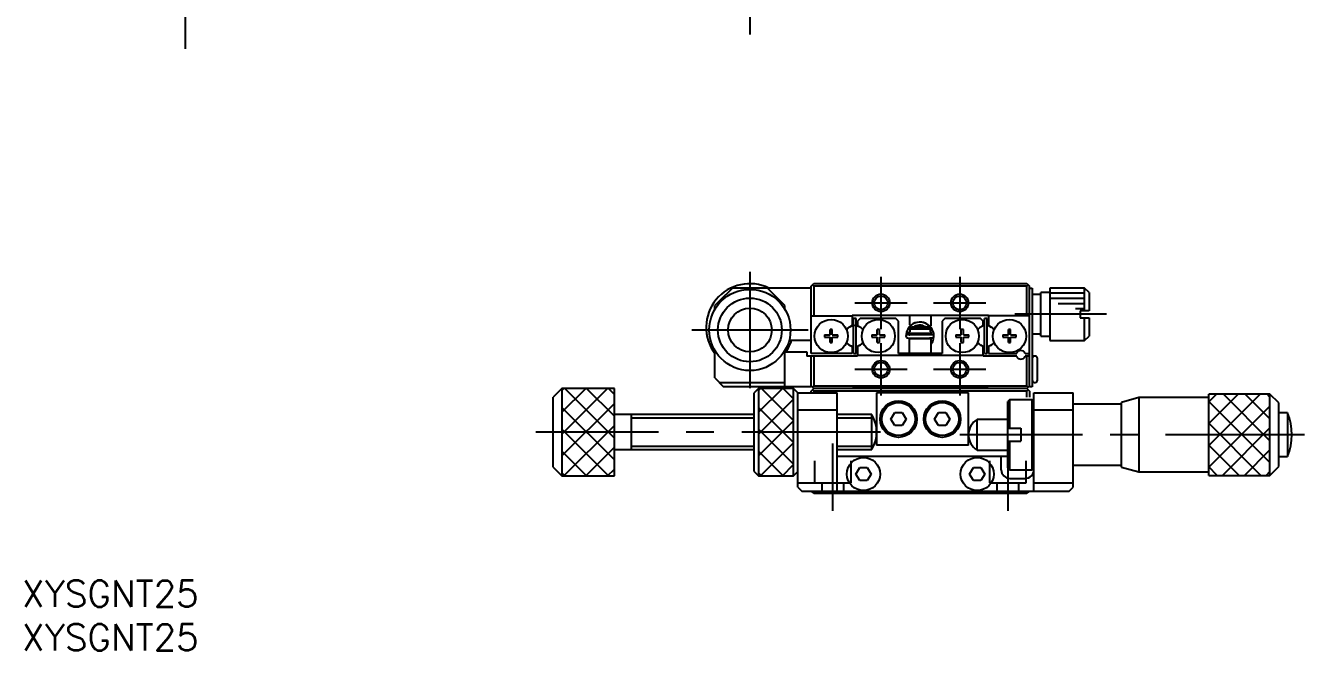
# Model space of a CAD drawing. Extents: x -1 to 321, y -8 to 204.
# Drawn here: x 0.4 to 146.7, y -8 to 63.6 of the extents above; entities that cross this region are included whole.
import ezdxf

# ---------------------------------------------------------------- set-up
doc = ezdxf.new("R2010")
doc.units = 0
doc.header["$LTSCALE"] = 0.5
doc.linetypes.add('CENTER', pattern=[50.8, 31.75, -6.35, 6.35, -6.35])
doc.linetypes.add('DASHED', pattern=[19.05, 12.7, -6.35])
for name, color, linetype in [('MSM_CENTER', 1, 'CENTER'), ('MSM_CONTINUOUS', 7, 'CONTINUOUS'), ('MSM_DASHED', 4, 'DASHED'), ('MSM_NARROW', 5, 'CONTINUOUS'), ('MSM_PART_NUMBER', 7, 'CONTINUOUS')]:
    doc.layers.add(name, color=color, linetype=linetype)
doc.styles.get("Standard").update_dxf_attribs({"font": 'txt.shx', "height": 3, "bigfont": 'bigfont.shx'})

# ---------------------------------------------------------------- blocks, each defined once
blk = doc.blocks.new('*U8')
at = {"layer": 'MSM_PART_NUMBER'}
blk.add_text('XYSGNT25', height=3, dxfattribs=at).set_placement((0, -3))
blk = doc.blocks.new('*U9')
at = {"layer": 'MSM_PART_NUMBER'}
blk.add_text('XYSGNT25', height=3, dxfattribs=at).set_placement((0, -8))

msp = doc.modelspace()

# ---------------------------------------------------------------- linework, layer by layer
at = {"layer": 'MSM_CENTER'}
for p, q in [((83.25, 151.022036), (83.25, 62.522036)), ((18.7, 60.902447), (18.7, 102.402646)), ((83.25, 35.35), (83.25, 22.05)), ((98.25, 34.8), (98.25, 28.8)), ((107.25, 34.8), (107.25, 28.8)), ((95.25, 31.8), (101.25, 31.8)), ((104.25, 31.8), (110.25, 31.8)), ((124.05, 30.5), (113.55, 30.5)), ((76.6, 28.7), (89.9, 28.7)), ((98.25, 27.2), (98.25, 21.2)), ((107.25, 27.2), (107.25, 21.2)), ((95.25, 24.2), (101.25, 24.2)), ((104.25, 24.2), (110.25, 24.2)), ((98.191558, 17), (58.75, 17)), ((146.691558, 16.7), (107.25, 16.7)), ((92.75, 8), (92.75, 15.7)), ((112.75, 15.7), (112.75, 8))]:
    msp.add_line(p, q, dxfattribs=at)
at = {"layer": 'MSM_CONTINUOUS'}
for p, q in [((90.25, 33.7), (90.55, 34)), ((90.25, 26), (90.25, 33.7)), ((90.4, 33.85), (90.55, 33.7)), ((90.55, 34), (114.95, 34)), ((114.95, 33.7), (90.55, 33.7)), ((90.55, 33.7), (90.55, 30.3)), ((114.95, 34), (115.25, 33.7)), ((114.95, 33.7), (115.1, 33.85)), ((114.95, 30.3), (114.95, 33.7)), ((115.25, 22.2), (115.25, 33.7)), ((81.25, 33.5), (79.751249, 32.001247)), ((90.25, 33.5), (81.25, 33.5)), ((86.998749, 31.751251), (85.25, 33.5)), ((115.25, 33.5), (115.55, 33.5)), ((115.55, 33.5), (115.55, 22.2)), ((116.55, 32.75), (115.55, 32.75)), ((116.55, 28), (116.55, 33)), ((117.55, 33), (116.55, 33)), ((121.55, 33.5), (117.55, 33.5)), ((117.55, 33.5), (117.55, 27.5)), ((122.05, 33), (121.55, 33.5)), ((121.55, 30.9), (121.55, 33.5)), ((122.05, 33), (122.05, 30.9)), ((79.751249, 32.001247), (79.25, 31.5)), ((79.25, 31.071181), (79.25, 31.5)), ((87.25, 31.5), (86.998749, 31.751251)), ((87.25, 31.071181), (87.25, 31.5)), ((122.05, 30.9), (121.05, 30.9)), ((121.05, 30.9), (121.05, 30.1)), ((90.25, 30.3), (94.95, 30.3)), ((94.95, 30.4), (110.55, 30.4)), ((94.95, 30.4), (94.95, 29.201466)), ((95.1, 26), (95.1, 30)), ((95.4, 30), (95.1, 30)), ((95.4, 26), (95.4, 30)), ((95.85, 30), (95.55, 29.7)), ((95.55, 29.7), (95.55, 29.201466)), ((99.95, 30), (95.85, 30)), ((100.25, 29.7), (99.95, 30)), ((100.25, 26), (100.25, 29.7)), ((101.5, 30.4), (101.5, 29.280209)), ((104, 29.161246), (104, 30.4)), ((105.55, 30), (105.25, 29.7)), ((105.25, 29.7), (105.25, 26)), ((109.65, 30), (105.55, 30)), ((109.95, 29.7), (109.65, 30)), ((109.95, 29.201466), (109.95, 29.7)), ((110.1, 26), (110.1, 30)), ((110.4, 30), (110.1, 30)), ((110.4, 26), (110.4, 30)), ((110.55, 30.4), (110.55, 29.201466)), ((115.25, 30.3), (110.55, 30.3)), ((121.05, 30.1), (122.05, 30.1)), ((121.55, 27.5), (121.55, 30.1)), ((122.05, 30.1), (122.05, 28)), ((91.8, 28.125), (92.425, 28.125)), ((91.8, 28.125), (91.8, 27.875)), ((91.8, 27.875), (92.425, 27.875)), ((92.425, 28.125), (92.425, 28.75)), ((92.675, 28.75), (92.425, 28.75)), ((92.425, 27.25), (92.425, 27.875)), ((92.675, 28.125), (92.675, 28.75)), ((92.675, 28.125), (93.3, 28.125)), ((92.675, 27.875), (93.3, 27.875)), ((92.675, 27.25), (92.675, 27.875)), ((93.3, 27.875), (93.3, 28.125)), ((94.95, 29.201466), (94.65475, 29.031003)), ((95.400002, 29.25), (95.400002, 29.181012)), ((95.55, 29.201466), (95.84525, 29.031003)), ((97.2, 28.125), (97.825, 28.125)), ((97.2, 28.125), (97.2, 27.875)), ((97.2, 27.875), (97.825, 27.875)), ((97.825, 28.125), (97.825, 28.75)), ((98.075, 28.75), (97.825, 28.75)), ((97.825, 27.25), (97.825, 27.875)), ((98.075, 28.125), (98.075, 28.75)), ((98.075, 28.125), (98.7, 28.125)), ((98.075, 27.875), (98.7, 27.875)), ((98.075, 27.25), (98.075, 27.875)), ((98.7, 27.875), (98.7, 28.125)), ((101.148565, 28.08752), (101.103209, 27.996702)), ((101.103209, 27.996702), (101.116376, 27.894512)), ((101.116376, 27.894512), (101.184526, 27.817304)), ((101.237824, 28.138826), (101.148565, 28.08752)), ((101.184526, 27.817304), (101.29163, 27.78753)), ((101.341093, 28.149741), (101.237824, 28.138826)), ((101.247016, 28.537135), (101.245531, 28.50369)), ((101.245531, 28.50369), (101.245714, 28.470212)), ((101.245714, 28.470212), (101.247563, 28.436785)), ((101.250164, 28.570466), (101.247016, 28.537135)), ((101.247563, 28.436785), (101.251075, 28.403489)), ((101.254969, 28.603599), (101.250164, 28.570466)), ((101.251075, 28.403489), (101.256241, 28.370409)), ((101.261418, 28.636453), (101.254969, 28.603599)), ((101.256241, 28.370409), (101.263047, 28.337624)), ((101.269495, 28.668948), (101.261418, 28.636453)), ((101.263047, 28.337624), (101.271479, 28.305216)), ((101.279182, 28.701003), (101.269495, 28.668948)), ((101.271479, 28.305216), (101.281513, 28.273266)), ((101.290454, 28.732538), (101.279182, 28.701003)), ((101.281513, 28.273266), (101.293127, 28.24185)), ((101.303283, 28.763477), (101.290454, 28.732538)), ((101.293127, 28.24185), (101.306292, 28.211048)), ((101.317638, 28.793742), (101.303283, 28.763477)), ((101.306292, 28.211048), (101.320974, 28.180936)), ((104.090511, 28.13728), (101.310856, 28.13728)), ((101.333483, 28.823257), (101.317638, 28.793742)), ((101.320974, 28.180936), (101.337139, 28.151587)), ((101.349834, 28.850462), (101.333483, 28.823257)), ((101.337139, 28.151587), (101.338328, 28.149558)), ((101.468733, 28.154618), (101.341093, 28.149741)), ((101.350871, 28.850966), (101.349834, 28.850462)), ((101.351911, 28.850962), (101.350871, 28.850966)), ((101.353274, 28.850749), (101.351911, 28.850962)), ((101.354959, 28.850327), (101.353274, 28.850749)), ((101.356961, 28.849696), (101.354959, 28.850327)), ((101.35556, 28.858526), (101.513826, 28.772777)), ((101.359275, 28.84886), (101.356961, 28.849696)), ((101.361898, 28.847818), (101.359275, 28.84886)), ((101.364823, 28.846574), (101.361898, 28.847818)), ((101.368042, 28.845131), (101.364823, 28.846574)), ((101.373378, 28.842614), (101.368042, 28.845131)), ((101.379329, 28.839673), (101.373378, 28.842614)), ((101.385865, 28.836321), (101.379329, 28.839673)), ((101.392953, 28.832577), (101.385865, 28.836321)), ((101.40056, 28.828457), (101.392953, 28.832577)), ((101.408647, 28.823984), (101.40056, 28.828457)), ((101.417174, 28.819177), (101.408647, 28.823984)), ((101.426099, 28.814063), (101.417174, 28.819177)), ((101.435379, 28.808665), (101.426099, 28.814063)), ((101.444966, 28.80301), (101.435379, 28.808665)), ((101.454814, 28.797127), (101.444966, 28.80301)), ((101.464874, 28.791045), (101.454814, 28.797127)), ((101.475096, 28.784793), (101.464874, 28.791045)), ((101.468733, 28.154618), (101.479876, 28.154468)), ((101.485429, 28.778403), (101.475096, 28.784793)), ((101.479876, 28.154468), (101.490985, 28.153363)), ((101.53, 28.5), (101.48, 28.5)), ((101.48, 28.5), (101.48, 28.3)), ((101.48, 28.3), (101.654818, 28.125182)), ((103.98, 28.3), (101.48, 28.3)), ((101.495823, 28.771906), (101.485429, 28.778403)), ((101.490985, 28.153363), (101.502002, 28.151307)), ((101.506227, 28.765334), (101.495823, 28.771906)), ((101.502002, 28.151307), (101.512864, 28.148312)), ((101.53, 28.750053), (101.506227, 28.765334)), ((101.512864, 28.148312), (101.523514, 28.144396)), ((101.513826, 28.772777), (101.531689, 28.76133)), ((101.523514, 28.144396), (101.533892, 28.139578)), ((101.740051, 29), (101.53, 28.8)), ((101.53, 28.8), (101.53, 28.5)), ((103.93, 28.8), (101.53, 28.8)), ((101.533892, 28.139578), (101.543942, 28.133886)), ((101.543942, 28.133886), (101.553608, 28.12735)), ((103.71995, 29), (101.740051, 29)), ((103.049268, 29.196541), (103.188054, 29.147539)), ((103.188054, 29.147539), (103.321973, 29.081639)), ((103.321973, 29.081639), (103.414319, 29.023521)), ((103.414319, 29.023521), (103.446846, 29.00017)), ((103.93, 28.8), (103.71995, 29)), ((103.806403, 28.126402), (103.98, 28.3)), ((103.863054, 28.15648), (103.837427, 28.157085)), ((103.979176, 28.153132), (103.863054, 28.15648)), ((103.876965, 28.196676), (103.927949, 28.237344)), ((103.926205, 28.246051), (103.941272, 28.15442)), ((103.93, 28.5), (103.93, 28.8)), ((103.98, 28.5), (103.93, 28.5)), ((104.094537, 28.147703), (103.979176, 28.153132)), ((103.98, 28.3), (103.98, 28.5)), ((104.198466, 28.126659), (104.094537, 28.147703)), ((104.178071, 27.79939), (104.264627, 27.860482)), ((104.275738, 28.057219), (104.198466, 28.126659)), ((104.264627, 27.860482), (104.300478, 27.958563)), ((104.300478, 27.958563), (104.275738, 28.057219)), ((106.8, 28.125), (107.425, 28.125)), ((106.8, 28.125), (106.8, 27.875)), ((106.8, 27.875), (107.425, 27.875)), ((107.425, 28.125), (107.425, 28.75)), ((107.675, 28.75), (107.425, 28.75)), ((107.425, 27.25), (107.425, 27.875)), ((107.675, 28.125), (107.675, 28.75)), ((107.675, 28.125), (108.3, 28.125)), ((107.675, 27.875), (108.3, 27.875)), ((107.675, 27.25), (107.675, 27.875)), ((108.3, 27.875), (108.3, 28.125)), ((109.65475, 29.031003), (109.95, 29.201466)), ((110.400002, 29.25), (110.400002, 29.181012)), ((110.55, 29.201466), (110.84525, 29.031003)), ((112.2, 28.125), (112.825, 28.125)), ((112.2, 28.125), (112.2, 27.875)), ((112.2, 27.875), (112.825, 27.875)), ((112.825, 28.125), (112.825, 28.75)), ((113.075, 28.75), (112.825, 28.75)), ((112.825, 27.25), (112.825, 27.875)), ((113.075, 28.125), (113.075, 28.75)), ((113.075, 28.125), (113.7, 28.125)), ((113.075, 27.875), (113.7, 27.875)), ((113.075, 27.25), (113.075, 27.875)), ((113.7, 27.875), (113.7, 28.125)), ((115.55, 28.25), (116.55, 28.25)), ((116.55, 28), (117.55, 28)), ((121.55, 27.5), (122.05, 28)), ((90.25, 27.5), (87.742494, 27.5)), ((92.425, 27.25), (92.675, 27.25)), ((94.65475, 26.968997), (94.95, 26.798534)), ((94.95, 26.798534), (94.95, 26)), ((95.400002, 26.818988), (95.400002, 26.75)), ((95.84525, 26.968997), (95.55, 26.798534)), ((95.55, 26.798534), (95.55, 25.7)), ((97.825, 27.25), (98.075, 27.25)), ((101.486488, 27.706706), (101.470956, 27.779378)), ((101.557157, 27.777157), (101.48, 27.7)), ((101.48, 27.7), (101.48, 26)), ((103.98, 27.7), (101.48, 27.7)), ((101.55, 27.777328), (101.55, 27.77)), ((103.98, 27.7), (103.901401, 27.778599)), ((103.931659, 27.779402), (103.926705, 27.753495)), ((103.98, 26), (103.98, 27.7)), ((107.425, 27.25), (107.675, 27.25)), ((109.95, 26.798534), (109.65475, 26.968997)), ((109.95, 25.7), (109.95, 26.798534)), ((110.400002, 26.818988), (110.400002, 26.75)), ((110.84525, 26.968997), (110.55, 26.798534)), ((110.55, 26.798534), (110.55, 26)), ((112.825, 27.25), (113.075, 27.25)), ((117.55, 27.5), (121.55, 27.5)), ((79.25, 23.2), (79.25, 26.328819)), ((87.25, 22.2), (87.25, 26.328819)), ((87.25, 26.2), (89.75, 26.2)), ((89.75, 26.2), (89.75, 25.7)), ((95.55, 25.7), (89.75, 25.7)), ((94.95, 26), (90.25, 26)), ((90.25, 22.2), (90.25, 25.7)), ((90.55, 25.7), (90.55, 22.3)), ((95.1, 26), (95.4, 26)), ((95.55, 25.8), (109.95, 25.8)), ((105.25, 26), (100.25, 26)), ((113.77303, 25.7), (109.95, 25.7)), ((110.1, 26), (110.4, 26)), ((110.55, 26), (113.77303, 26)), ((114.72697, 26), (115.25, 26)), ((115.25, 25.7), (114.72697, 25.7)), ((114.95, 22.3), (114.95, 25.7)), ((115.9, 25.7), (115.8, 25.7)), ((116.15, 22.95), (116.15, 25.45)), ((61.75, 22), (60.75, 21)), ((61.75, 22), (61.75, 12)), ((67.75, 22), (61.75, 22)), ((67.75, 12), (67.75, 22)), ((79.25, 23.2), (80.25, 22.2)), ((79.75, 22.7), (87.25, 22.7)), ((90.25, 22.2), (80.25, 22.2)), ((84.25, 22), (83.75, 21.5)), ((84.25, 22), (84.25, 12)), ((88.25, 22), (84.25, 22)), ((88.25, 12), (88.25, 22)), ((88.75, 21.5), (88.25, 22)), ((90.55, 22), (90.25, 22.3)), ((90.25, 21.7), (90.55, 22)), ((90.55, 22.3), (90.4, 22.15)), ((90.55, 22.3), (114.95, 22.3)), ((114.95, 22), (90.55, 22)), ((94.95, 22), (95.15, 22.2)), ((95.15, 22.2), (110.35, 22.2)), ((110.35, 22.2), (110.55, 22)), ((115.25, 22.3), (114.95, 22)), ((115.1, 22.15), (114.95, 22.3)), ((114.95, 22), (115.25, 21.7)), ((115.55, 22.2), (115.25, 22.2)), ((115.8, 22.7), (115.9, 22.7)), ((60.75, 13), (60.75, 21)), ((83.75, 12.5), (83.75, 21.5)), ((88.75, 10.7), (88.75, 21.5)), ((88.75, 21.5), (93.25, 21.5)), ((90.25, 21.5), (90.25, 21.7)), ((90.4, 21.85), (90.55, 21.7)), ((114.95, 21.7), (90.55, 21.7)), ((90.55, 21.7), (90.55, 21.5)), ((93.25, 10.2), (93.25, 21.5)), ((108.25, 21.5), (97.75, 21.5)), ((97.75, 21.5), (97.75, 15.5)), ((108.25, 15.5), (108.25, 21.5)), ((112.95, 20.7), (112.75, 20.5)), ((112.75, 12.9), (112.75, 20.5)), ((115.55, 20.7), (112.95, 20.7)), ((112.95, 20.7), (112.95, 17.45)), ((114.95, 21.7), (115.1, 21.85)), ((114.95, 21), (114.95, 21.7)), ((115.25, 21.7), (115.25, 21)), ((115.55, 12.7), (115.55, 20.7)), ((115.75, 20.5), (115.55, 20.7)), ((115.75, 10.2), (115.75, 21.5)), ((115.75, 21.5), (120.25, 21.5)), ((120.25, 10.7), (120.25, 21.5)), ((127.75, 20.95), (125.75, 20.4)), ((135.75, 20.95), (127.75, 20.95)), ((127.75, 20.95), (127.75, 12.45)), ((135.75, 12.05), (135.75, 21.35)), ((142.75, 21.35), (135.75, 21.35)), ((142.75, 12.05), (142.75, 21.35)), ((143.75, 20.35), (142.75, 21.35)), ((93.25, 19.5), (88.75, 19.5)), ((99.383975, 18.5), (99.816987, 19.25)), ((99.816987, 19.25), (100.683013, 19.25)), ((100.683013, 19.25), (101.116025, 18.5)), ((104.383975, 18.5), (104.816987, 19.25)), ((104.816987, 19.25), (105.683013, 19.25)), ((105.683013, 19.25), (106.116025, 18.5)), ((120.25, 19.5), (115.75, 19.5)), ((125.75, 20.2), (120.25, 20.2)), ((125.75, 13), (125.75, 20.4)), ((143.75, 13.05), (143.75, 20.35)), ((144.75, 19.2), (143.75, 19.2)), ((144.75, 19.2), (144.75, 14.2)), ((83.75, 19), (67.75, 19)), ((69.714102, 15), (69.714102, 19)), ((97.214102, 19), (93.25, 19)), ((97.214102, 15), (97.214102, 19)), ((99.816987, 17.75), (99.383975, 18.5)), ((100.683013, 17.75), (99.816987, 17.75)), ((101.116025, 18.5), (100.683013, 17.75)), ((104.816987, 17.75), (104.383975, 18.5)), ((105.683013, 17.75), (104.816987, 17.75)), ((106.116025, 18.5), (105.683013, 17.75)), ((112.75, 18.45), (109.25, 18.45)), ((109.25, 14.95), (109.25, 18.45)), ((112.75, 17.45), (114.25, 17.45)), ((114.25, 17.45), (114.25, 15.95)), ((67.75, 15), (83.75, 15)), ((93.25, 15), (97.214102, 15)), ((108.25, 15.5), (97.75, 15.5)), ((109.25, 14.95), (112.75, 14.95)), ((112.75, 15.95), (114.25, 15.95)), ((112.95, 15.95), (112.95, 12.7)), ((112.75, 14.2), (93.25, 14.2)), ((112, 12.7), (112, 14.2)), ((120.25, 13.2), (125.75, 13.2)), ((143.75, 14.2), (144.75, 14.2)), ((60.75, 13), (61.75, 12)), ((61.75, 12), (67.75, 12)), ((83.75, 12.5), (84.25, 12)), ((84.25, 12), (88.25, 12)), ((88.25, 12), (88.75, 12.5)), ((95.383975, 12.2), (95.816987, 12.95)), ((95.816987, 11.45), (95.383975, 12.2)), ((95.816987, 12.95), (96.683013, 12.95)), ((96.683013, 12.95), (97.116025, 12.2)), ((97.116025, 12.2), (96.683013, 11.45)), ((108.383975, 12.2), (108.816987, 12.95)), ((108.816987, 11.45), (108.383975, 12.2)), ((108.816987, 12.95), (109.683013, 12.95)), ((109.683013, 12.95), (110.116025, 12.2)), ((110.116025, 12.2), (109.683013, 11.45)), ((112.75, 12.9), (112.95, 12.7)), ((112.95, 12.7), (115.55, 12.7)), ((115.55, 12.7), (115.75, 12.9)), ((125.75, 13), (127.75, 12.45)), ((127.75, 12.45), (135.75, 12.45)), ((135.75, 12.05), (142.75, 12.05)), ((142.75, 12.05), (143.75, 13.05)), ((88.75, 11.2), (93.25, 11.2)), ((88.75, 10.7), (89.25, 10.2)), ((96.683013, 11.45), (95.816987, 11.45)), ((109.683013, 11.45), (108.816987, 11.45)), ((113, 11.7), (114.75, 11.7)), ((115.75, 11.2), (120.25, 11.2)), ((119.75, 10.2), (120.25, 10.7)), ((119.75, 10.2), (89.25, 10.2)), ((90.55, 10), (90.35, 10.2)), ((90.45, 10.2), (90.4, 10.15)), ((90.55, 10), (114.95, 10)), ((115.15, 10.2), (114.95, 10)), ((115.1, 10.15), (115.05, 10.2))]:
    msp.add_line(p, q, dxfattribs=at)
for centre, radius in [((83.25, 28.7), 4.65), ((83.25, 28.7), 3.65), ((98.25, 31.8), 0.7835), ((107.25, 31.8), 0.7835), ((83.25, 28.7), 2.5), ((92.55, 28), 1.9), ((97.95, 28), 1.9), ((107.55, 28), 1.9), ((112.95, 28), 1.9), ((98.25, 24.2), 0.7835), ((107.25, 24.2), 0.7835), ((100.25, 18.5), 2.1), ((105.25, 18.5), 2.1), ((100.25, 18.5), 1.9), ((105.25, 18.5), 1.9), ((96.25, 12.2), 1.9), ((109.25, 12.2), 1.9)]:
    msp.add_circle(centre, radius, dxfattribs=at)
for centre, radius, start, end in [((83.25, 29), 5, 64.158067, 216.869898), ((102.701557, 28.009759), 1.598393, 0.536816, 148.370163), ((102.701573, 27.996113), 1.598467, 359.611696, 147.708539), ((95.34214, 27.909), 1.32, 135.034999, 141.739912), ((95.250001, 28), 1.1905, 135.356432, 142.457024), ((95.25, 28), 1.1905, 120, 135), ((95.250001, 28), 1.1905, 60.000042, 120.00005143), ((95.25, 28), 1.1905, 45, 60), ((95.250001, 28), 1.1905, 37.543078, 45.000034), ((95.15786, 27.909), 1.32, 38.260088, 44.965001), ((102.710299, 28.003938), 1.608889, 148.356938, 180.616493), ((102.570583, 67.77214), 40.005059, 268.16795364, 272.3028851), ((102.702244, 27.996275), 1.249298, 95.76412922, 126.52939935), ((102.703355, 28.004859), 1.240871, 73.81343539, 95.85497894), ((102.698607, 28.001006), 1.601567, 323.152208, 357.922405), ((110.34214, 27.909), 1.32, 135.034999, 141.739912), ((110.250001, 28), 1.1905, 135.356432, 142.457024), ((110.25, 28), 1.1905, 120, 135), ((110.250001, 28), 1.1905, 97.238379, 120), ((110.250001, 28), 1.1905, 60.000042, 82.761619), ((110.25, 28), 1.1905, 45, 60), ((110.15786, 27.909), 1.32, 38.260088, 44.965001), ((110.250001, 28), 1.1905, 37.543078, 44.642946), ((83.25, 29), 5, 325.944202, 342.542397), ((95.34214, 28.091), 1.32, 218.260088, 224.965001), ((95.250001, 28), 1.1905, 217.542976, 224.643568), ((95.25, 28), 1.1905, 225, 240), ((95.250001, 28), 1.1905, 240, 262.761619), ((95.250001, 28), 1.1905, 277.238411, 300), ((95.25, 28), 1.1905, 300, 315), ((95.250001, 28), 1.1905, 314.999966, 322.456922), ((95.15786, 28.091), 1.32, 315.034999, 321.739912), ((110.34214, 28.091), 1.32, 218.260088, 224.965001), ((110.250001, 28), 1.1905, 217.542976, 224.643568), ((110.25, 28), 1.1905, 225, 240), ((110.250001, 28), 1.1905, 239.999958, 262.761621), ((110.250001, 28), 1.1905, 277.238411, 300), ((110.25, 28), 1.1905, 300, 315), ((110.250001, 28), 1.1905, 314.999966, 322.456922), ((110.15786, 28.091), 1.32, 315.034999, 321.739912), ((114.25, 25.85), 0.5, 17.457603, 162.542397), ((114.25, 25.85), 0.5, 197.457603, 342.542397), ((115.8, 25.45), 0.25, 90, 180), ((115.9, 25.45), 0.25, 0, 90), ((115.8, 22.95), 0.25, 180, 270), ((115.9, 22.95), 0.25, 270, 0), ((138.75, 16.7), 6.5, 337.38013505, 22.619865), ((93.75, 17), 4, 330, 29.99999526), ((110.28125, 16.7), 2.03125, 120.51023741, 239.489763), ((113, 12.7), 1, 180, 270), ((114.75, 12.7), 1, 270, 0)]:
    msp.add_arc(centre, radius, start, end, dxfattribs=at)
at = {"layer": 'MSM_DASHED'}
for p, q in [((90.65, 13.7), (90.65, 11.2)), ((94.85, 11.2), (94.85, 13.7)), ((110.65, 13.7), (110.65, 11.2)), ((114.85, 11.2), (114.85, 13.7)), ((90.65, 11.2), (94.85, 11.2)), ((91.5, 11.2), (91.5, 10)), ((94, 10), (94, 11.2)), ((110.65, 11.2), (114.85, 11.2)), ((111.5, 11.2), (111.5, 10)), ((114, 10), (114, 11.2))]:
    msp.add_line(p, q, dxfattribs=at)
at = {"layer": 'MSM_NARROW'}
for p, q in [((121.55, 32.9), (117.55, 32.9)), ((121.55, 32.3), (117.55, 32.3)), ((121.5, 31.7), (118.5, 31.7)), ((121.55, 31.1), (120.5, 31.1)), ((61.75, 16.775082), (66.974917, 22)), ((61.75, 21.775082), (61.974917, 22)), ((61.75, 19.275082), (64.474917, 22)), ((67.75, 16.320647), (62.070647, 22)), ((67.75, 18.820647), (64.570647, 22)), ((67.75, 21.320647), (67.070647, 22)), ((84.25, 21.775082), (84.474917, 22)), ((84.25, 19.275082), (86.974917, 22)), ((88.25, 18.320647), (84.570647, 22)), ((88.25, 20.820647), (87.070647, 22)), ((84.25, 16.775082), (88.25, 20.775082)), ((135.75, 15.475082), (141.624917, 21.35)), ((135.75, 20.475082), (136.624917, 21.35)), ((135.75, 17.975082), (139.124917, 21.35)), ((142.75, 13.520647), (135.75, 20.520647)), ((142.75, 16.020647), (137.420647, 21.35)), ((142.75, 18.520647), (139.920647, 21.35)), ((142.75, 21.020647), (142.420647, 21.35)), ((61.75, 14.275082), (67.75, 20.275082)), ((67.75, 13.820647), (61.75, 19.820647)), ((88.25, 15.820647), (84.25, 19.820647)), ((135.75, 12.975082), (142.75, 19.975082)), ((61.974917, 12), (67.75, 17.775082)), ((69.714102, 18.621), (83.75, 18.621)), ((84.25, 14.275082), (88.25, 18.275082)), ((93.25, 18.621), (97.214102, 18.621)), ((141.720647, 12.05), (135.75, 18.020647)), ((67.070647, 12), (61.75, 17.320647)), ((88.25, 13.320647), (84.25, 17.320647)), ((137.324917, 12.05), (142.75, 17.475082)), ((64.570647, 12), (61.75, 14.820647)), ((64.474917, 12), (67.75, 15.275082)), ((69.714102, 15.379), (83.75, 15.379)), ((87.070647, 12), (84.25, 14.820647)), ((84.474917, 12), (88.25, 15.775082)), ((93.25, 15.379), (97.214102, 15.379)), ((139.220647, 12.05), (135.75, 15.520647)), ((139.824917, 12.05), (142.75, 14.975082)), ((86.974917, 12), (88.25, 13.275082)), ((62.070647, 12), (61.75, 12.320647)), ((66.974917, 12), (67.75, 12.775082)), ((84.570647, 12), (84.25, 12.320647)), ((136.720647, 12.05), (135.75, 13.020647)), ((142.324917, 12.05), (142.75, 12.475082))]:
    msp.add_line(p, q, dxfattribs=at)
for centre in [(98.25, 31.8), (107.25, 31.8), (98.25, 24.2), (107.25, 24.2)]:
    msp.add_circle(centre, 1, dxfattribs=at)

# ---------------------------------------------------------------- block references
at = {"layer": 'MSM_CONTINUOUS'}
for name in ['*U8', '*U9']:
    msp.add_blockref(name, (0, 0), dxfattribs=at)

doc.saveas('drawing.dxf')
